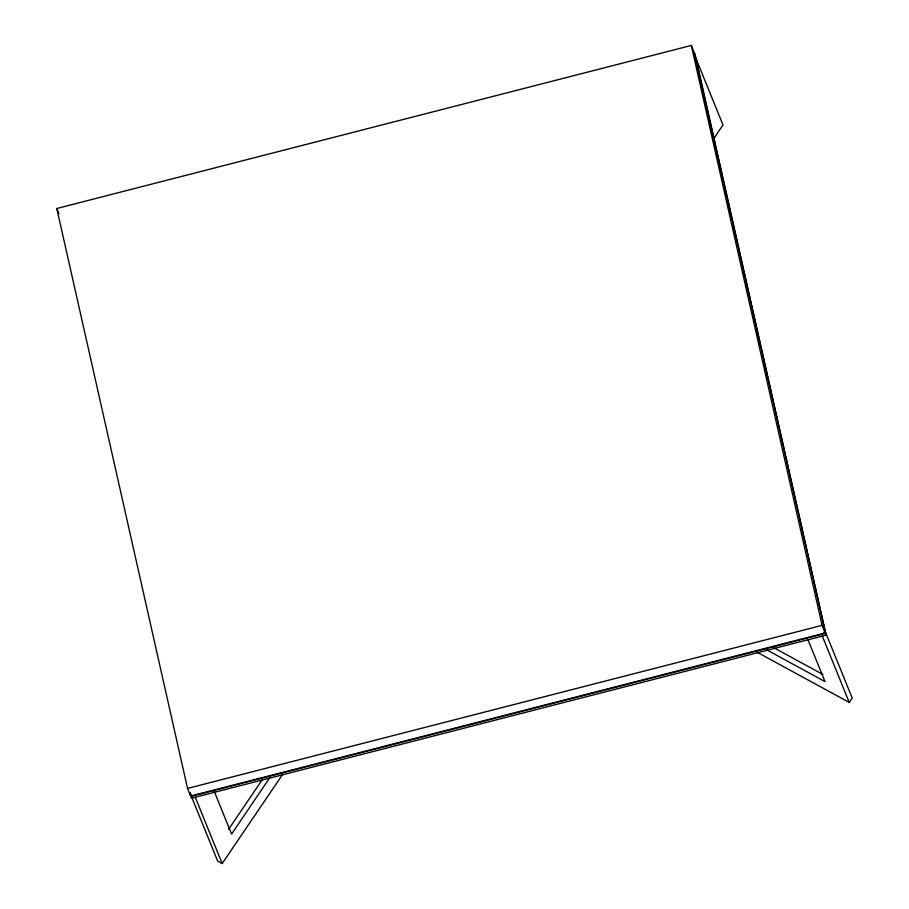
<?xml version="1.0" encoding="UTF-8"?>
<svg xmlns="http://www.w3.org/2000/svg" width="909" height="909" viewBox="0 0 909 909"><rect width="100%" height="100%" fill="white"/><g stroke="black" fill="none" stroke-linecap="round" stroke-linejoin="round"><path stroke-width="1.36" d="M228.648 829.258L262.122 779.899M269.814 777.661L231.568 834.064L213.956 790.682M190.742 794.784L217.671 861.096L222.182 863.55L282.699 774.309M713.44 139.054L722.996 124.965L696.067 58.653M756.947 652.151L849.233 702.418L852.21 698.044L825.281 631.732M693.578 54.301L694.59 53.495L695.294 55.233L826.054 635.141L191.515 798.204L190.015 793.262M691.329 45.45L822.077 625.358L825.167 632.971L190.64 796.023L187.549 788.421L56.79 208.502L691.329 45.45L694.419 53.063L826.054 635.141M187.549 788.421L822.077 625.358M773.116 647.344L822.952 674.489M766.412 649.685L824.974 681.58L807.896 639.516M823.895 632.278L825.349 633.403L190.81 796.466L191.651 795.227M822.315 636.107L849.233 702.418M56.79 208.502L58.858 213.581M195.253 797.238L222.182 863.55M190.265 792.659L191.208 796.818"/></g></svg>
